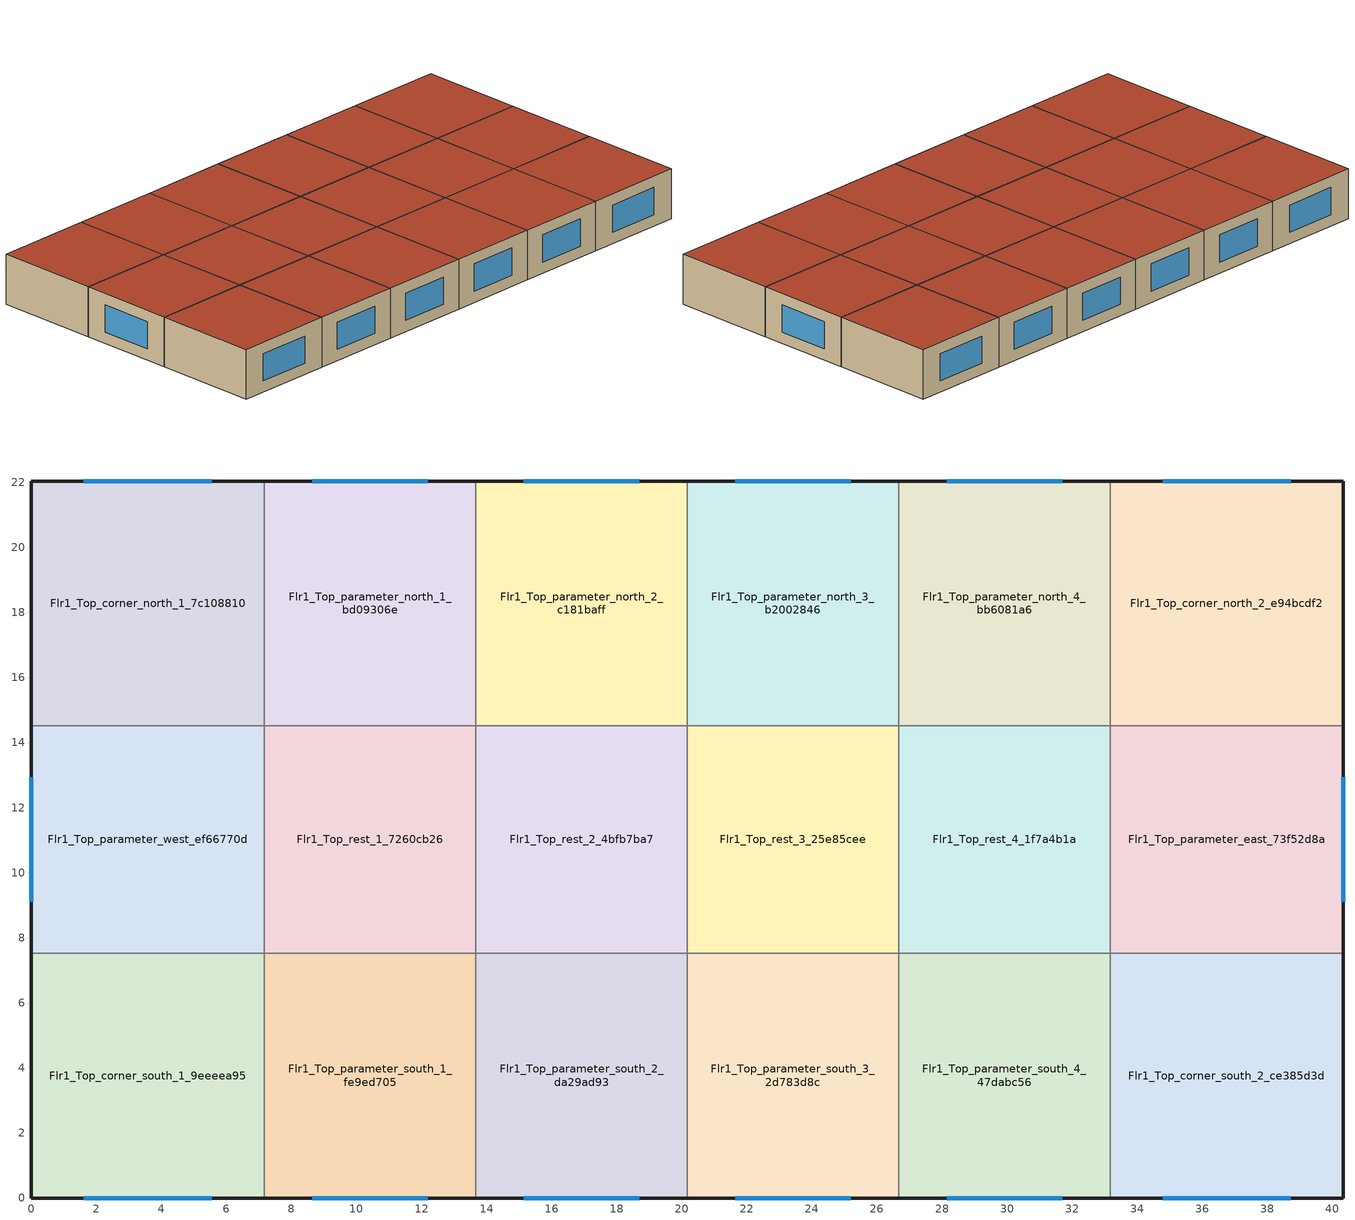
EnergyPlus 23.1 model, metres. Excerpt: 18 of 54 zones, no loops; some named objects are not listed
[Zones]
Flr1_Top_corner_north_1_7c108810
 floor adiabatic (Int floors): 7.17,22.04 7.17,14.52 0,14.52 0,22.04 z7.2
 wall outside (Ext walls X): 7.17,22.04 0,22.04 0,14.52 z7.2:10.8
 wall to Flr1_Top_parameter_north_1_bd09306e (Int walls): 7.17,14.52 7.17,22.04 z7.2:10.8
 wall to Flr1_Top_parameter_west_ef66770d (Int walls): 0,14.52 7.17,14.52 z7.2:10.8
 window (Shaded windows): 5.55,22.04 1.62,22.04 z8.01:9.99
 roof outside (Roof): 7.17,14.52 7.17,22.04 0,22.04 0,14.52 z10.8
Flr1_Top_corner_north_2_e94bcdf2
 floor adiabatic (Int floors): 40.34,22.04 40.34,14.52 33.17,14.52 33.17,22.04 z7.2
 wall outside (Ext walls X): 40.34,14.52 40.34,22.04 33.17,22.04 z7.2:10.8
 wall to Flr1_Top_parameter_east_73f52d8a (Int walls): 33.17,14.52 40.34,14.52 z7.2:10.8
 wall to Flr1_Top_parameter_north_4_bb6081a6 (Int walls): 33.17,22.04 33.17,14.52 z7.2:10.8
 window (Shaded windows): 38.72,22.04 34.79,22.04 z8.01:9.99
 roof outside (Roof): 40.34,14.52 40.34,22.04 33.17,22.04 33.17,14.52 z10.8
Flr1_Top_corner_south_1_9eeeea95
 floor adiabatic (Int floors): 7.17,7.52 7.17,0 0,0 0,7.52 z7.2
 wall outside (Ext walls X): 0,7.52 0,0 7.17,0 z7.2:10.8
 wall to Flr1_Top_parameter_south_1_fe9ed705 (Int walls): 7.17,0 7.17,7.52 z7.2:10.8
 wall to Flr1_Top_parameter_west_ef66770d (Int walls): 7.17,7.52 0,7.52 z7.2:10.8
 window (Shaded windows): 1.62,0 5.55,0 z8.01:9.99
 roof outside (Roof): 7.17,0 7.17,7.52 0,7.52 0,0 z10.8
Flr1_Top_corner_south_2_ce385d3d
 floor adiabatic (Int floors): 40.34,7.52 40.34,0 33.17,0 33.17,7.52 z7.2
 wall outside (Ext walls X): 33.17,0 40.34,0 40.34,7.52 z7.2:10.8
 wall to Flr1_Top_parameter_east_73f52d8a (Int walls): 40.34,7.52 33.17,7.52 z7.2:10.8
 wall to Flr1_Top_parameter_south_4_47dabc56 (Int walls): 33.17,7.52 33.17,0 z7.2:10.8
 window (Shaded windows): 34.79,0 38.72,0 z8.01:9.99
 roof outside (Roof): 40.34,0 40.34,7.52 33.17,7.52 33.17,0 z10.8
Flr1_Top_parameter_east_73f52d8a
 floor adiabatic (Int floors): 40.34,14.52 40.34,7.52 33.17,7.52 33.17,14.52 z7.2
 wall outside (Ext walls X): 40.34,7.52 40.34,14.52 z7.2:10.8
 wall to Flr1_Top_rest_4_1f7a4b1a (Int walls): 33.17,14.52 33.17,7.52 z7.2:10.8
 window (Shaded windows): 40.34,9.1 40.34,12.94 z8.01:9.99
 roof outside (Roof): 40.34,7.52 40.34,14.52 33.17,14.52 33.17,7.52 z10.8
Flr1_Top_parameter_north_1_bd09306e
 floor adiabatic (Int floors): 13.67,22.04 13.67,14.52 7.17,14.52 7.17,22.04 z7.2
 wall outside (Ext walls X): 13.67,22.04 7.17,22.04 z7.2:10.8
 wall to Flr1_Top_parameter_north_2_c181baff (Int walls): 13.67,14.52 13.67,22.04 z7.2:10.8
 wall to Flr1_Top_rest_1_7260cb26 (Int walls): 7.17,14.52 13.67,14.52 z7.2:10.8
 window (Shaded windows): 12.2,22.04 8.64,22.04 z8.01:9.99
 roof outside (Roof): 13.67,14.52 13.67,22.04 7.17,22.04 7.17,14.52 z10.8
Flr1_Top_parameter_north_2_c181baff
 floor adiabatic (Int floors): 20.17,22.04 20.17,14.52 13.67,14.52 13.67,22.04 z7.2
 wall outside (Ext walls X): 20.17,22.04 13.67,22.04 z7.2:10.8
 wall to Flr1_Top_parameter_north_3_b2002846 (Int walls): 20.17,14.52 20.17,22.04 z7.2:10.8
 wall to Flr1_Top_rest_2_4bfb7ba7 (Int walls): 13.67,14.52 20.17,14.52 z7.2:10.8
 window (Shaded windows): 18.7,22.04 15.14,22.04 z8.01:9.99
 roof outside (Roof): 20.17,14.52 20.17,22.04 13.67,22.04 13.67,14.52 z10.8
Flr1_Top_parameter_north_3_b2002846
 floor adiabatic (Int floors): 26.67,22.04 26.67,14.52 20.17,14.52 20.17,22.04 z7.2
 wall outside (Ext walls X): 26.67,22.04 20.17,22.04 z7.2:10.8
 wall to Flr1_Top_parameter_north_4_bb6081a6 (Int walls): 26.67,14.52 26.67,22.04 z7.2:10.8
 wall to Flr1_Top_rest_3_25e85cee (Int walls): 20.17,14.52 26.67,14.52 z7.2:10.8
 window (Shaded windows): 25.2,22.04 21.64,22.04 z8.01:9.99
 roof outside (Roof): 26.67,14.52 26.67,22.04 20.17,22.04 20.17,14.52 z10.8
Flr1_Top_parameter_north_4_bb6081a6
 floor adiabatic (Int floors): 33.17,22.04 33.17,14.52 26.67,14.52 26.67,22.04 z7.2
 wall outside (Ext walls X): 33.17,22.04 26.67,22.04 z7.2:10.8
 wall to Flr1_Top_rest_4_1f7a4b1a (Int walls): 26.67,14.52 33.17,14.52 z7.2:10.8
 window (Shaded windows): 31.7,22.04 28.14,22.04 z8.01:9.99
 roof outside (Roof): 33.17,14.52 33.17,22.04 26.67,22.04 26.67,14.52 z10.8
Flr1_Top_parameter_south_1_fe9ed705
 floor adiabatic (Int floors): 13.67,7.52 13.67,0 7.17,0 7.17,7.52 z7.2
 wall outside (Ext walls X): 7.17,0 13.67,0 z7.2:10.8
 wall to Flr1_Top_parameter_south_2_da29ad93 (Int walls): 13.67,0 13.67,7.52 z7.2:10.8
 wall to Flr1_Top_rest_1_7260cb26 (Int walls): 13.67,7.52 7.17,7.52 z7.2:10.8
 window (Shaded windows): 8.64,0 12.2,0 z8.01:9.99
 roof outside (Roof): 13.67,0 13.67,7.52 7.17,7.52 7.17,0 z10.8
Flr1_Top_parameter_south_2_da29ad93
 floor adiabatic (Int floors): 20.17,7.52 20.17,0 13.67,0 13.67,7.52 z7.2
 wall outside (Ext walls X): 13.67,0 20.17,0 z7.2:10.8
 wall to Flr1_Top_parameter_south_3_2d783d8c (Int walls): 20.17,0 20.17,7.52 z7.2:10.8
 wall to Flr1_Top_rest_2_4bfb7ba7 (Int walls): 20.17,7.52 13.67,7.52 z7.2:10.8
 window (Shaded windows): 15.14,0 18.7,0 z8.01:9.99
 roof outside (Roof): 20.17,0 20.17,7.52 13.67,7.52 13.67,0 z10.8
Flr1_Top_parameter_south_3_2d783d8c
 floor adiabatic (Int floors): 26.67,7.52 26.67,0 20.17,0 20.17,7.52 z7.2
 wall outside (Ext walls X): 20.17,0 26.67,0 z7.2:10.8
 wall to Flr1_Top_parameter_south_4_47dabc56 (Int walls): 26.67,0 26.67,7.52 z7.2:10.8
 wall to Flr1_Top_rest_3_25e85cee (Int walls): 26.67,7.52 20.17,7.52 z7.2:10.8
 window (Shaded windows): 21.64,0 25.2,0 z8.01:9.99
 roof outside (Roof): 26.67,0 26.67,7.52 20.17,7.52 20.17,0 z10.8
Flr1_Top_parameter_south_4_47dabc56
 floor adiabatic (Int floors): 33.17,7.52 33.17,0 26.67,0 26.67,7.52 z7.2
 wall outside (Ext walls X): 26.67,0 33.17,0 z7.2:10.8
 wall to Flr1_Top_rest_4_1f7a4b1a (Int walls): 33.17,7.52 26.67,7.52 z7.2:10.8
 window (Shaded windows): 28.14,0 31.7,0 z8.01:9.99
 roof outside (Roof): 33.17,0 33.17,7.52 26.67,7.52 26.67,0 z10.8
Flr1_Top_parameter_west_ef66770d
 floor adiabatic (Int floors): 7.17,14.52 7.17,7.52 0,7.52 0,14.52 z7.2
 wall outside (Ext walls X): 0,14.52 0,7.52 z7.2:10.8
 wall to Flr1_Top_rest_1_7260cb26 (Int walls): 7.17,7.52 7.17,14.52 z7.2:10.8
 window (Shaded windows): 0,12.94 0,9.1 z8.01:9.99
 roof outside (Roof): 7.17,7.52 7.17,14.52 0,14.52 0,7.52 z10.8
Flr1_Top_rest_1_7260cb26
 floor adiabatic (Int floors): 13.67,14.52 13.67,7.52 7.17,7.52 7.17,14.52 z7.2
 wall to Flr1_Top_rest_2_4bfb7ba7 (Int walls): 13.67,7.52 13.67,14.52 z7.2:10.8
 roof outside (Roof): 13.67,7.52 13.67,14.52 7.17,14.52 7.17,7.52 z10.8
Flr1_Top_rest_2_4bfb7ba7
 floor adiabatic (Int floors): 20.17,14.52 20.17,7.52 13.67,7.52 13.67,14.52 z7.2
 wall to Flr1_Top_rest_3_25e85cee (Int walls): 20.17,7.52 20.17,14.52 z7.2:10.8
 roof outside (Roof): 20.17,7.52 20.17,14.52 13.67,14.52 13.67,7.52 z10.8
Flr1_Top_rest_3_25e85cee
 floor adiabatic (Int floors): 26.67,14.52 26.67,7.52 20.17,7.52 20.17,14.52 z7.2
 wall to Flr1_Top_rest_4_1f7a4b1a (Int walls): 26.67,7.52 26.67,14.52 z7.2:10.8
 roof outside (Roof): 26.67,7.52 26.67,14.52 20.17,14.52 20.17,7.52 z10.8
Flr1_Top_rest_4_1f7a4b1a
 floor adiabatic (Int floors): 33.17,14.52 33.17,7.52 26.67,7.52 26.67,14.52 z7.2
 roof outside (Roof): 33.17,7.52 33.17,14.52 26.67,14.52 26.67,7.52 z10.8
[Building]
building: North Axis=0; Terrain=City; Solar Distribution=FullExteriorWithReflections
[Site:Location]
Site 1: Latitude=0; Longitude=0; Time Zone=0; Elevation=0
[SizingPeriod:DesignDay] Day of Month=21; DryBulb Temperature Range Modifier Type=DefaultMultipliers; Humidity Condition Type=Wetbulb; Barometric Pressure=101616; Rain Indicator=No; Snow Indicator=No; Daylight Saving Time Indicator=No; Solar Model Indicator=ASHRAEClearSky; Begin Environment Reset Mode=FullResetAtBeginEnvironment
Name | Month | Day Type | Maximum DryBulb Temperature | Daily DryBulb Temperature Range | Wetbulb or DewPoint at Maximum DryBulb | Wind Speed | Wind Direction | Sky Clearness
NAPLES Cooling Design Day 0.4% Condns DB=>MWB | 8 | SummerDesignDay | 34.5976 | 8.4 | 20.6 | 2.8 | 227 | 1
NAPLES Heating Design Day 99.6% Condns DB | 1 | WinterDesignDay | 1 | 0 | 1 | 1.8 | 354 | 0
[Site:WaterMainsTemperature]
Calculation Method=CorrelationFromWeatherFile
[Material] Roughness=MediumRough; Thermal Absorptance=0.9; Solar Absorptance=0.7; Visible Absorptance=0.7
Name | Thickness | Conductivity | Density | Specific Heat
CLT | 0.083 | 0.12 | 420 | 1600
Concrete floor | 0.08 | 1.4 | 2500 | 880
Fiberglass | 0.04 | 0.04 | 50 | 1020
Gypsum | 0.025 | 0.25 | 850 | 1000
Isol-imperm roof | 0.08 | 0.035 | 100 | 1000
Lime plaster | 0.01 | 0.73 | 1500 | 970
Rockwool | 0.16 | 0.033 | 70 | 1030
Timber floor | 0.104 | 0.12 | 518 | 1200
Timber floor finishing | 0.08 | 0.14 | 400 | 1200
[WindowMaterial:SimpleGlazingSystem]
Window: UFactor=1.6; Solar Heat Gain Coefficient=0.6; Visible Transmittance=0.6
[WindowMaterial:Shade]
Wooden shades: Solar Transmittance=0.4; Solar Reflectance=0.5; Visible Transmittance=0.4; Visible Reflectance=0.5; Infrared Hemispherical Emissivity=0.9; Infrared Transmittance=0; Thickness=0.02; Conductivity=0.14; Shade to Glass Distance=0.05; Top Opening Multiplier=0.5; Bottom Opening Multiplier=0.5; LeftSide Opening Multiplier=0.5; RightSide Opening Multiplier=0.5; Airflow Permeability=0
[Construction]
Ext walls X: Lime plaster, Rockwool, CLT, Fiberglass, Gypsum
Int floors: Timber floor, Concrete floor, Timber floor finishing
Int walls: Gypsum, Fiberglass, Gypsum
Roof: Lime plaster, Isol-imperm roof, Concrete floor, Timber floor
Shaded windows: Window
Shaded windows_Shaded: Wooden shades, Window
[Space] Space Type=MediumOffice Building
Name | Zone
Flr1_Top_corner_north_1_7c108810_Space | Flr1_Top_corner_north_1_7c108810
Flr1_Top_corner_north_2_e94bcdf2_Space | Flr1_Top_corner_north_2_e94bcdf2
Flr1_Top_corner_south_1_9eeeea95_Space | Flr1_Top_corner_south_1_9eeeea95
Flr1_Top_corner_south_2_ce385d3d_Space | Flr1_Top_corner_south_2_ce385d3d
Flr1_Top_parameter_east_73f52d8a_Space | Flr1_Top_parameter_east_73f52d8a
Flr1_Top_parameter_north_1_bd09306e_Space | Flr1_Top_parameter_north_1_bd09306e
Flr1_Top_parameter_north_2_c181baff_Space | Flr1_Top_parameter_north_2_c181baff
Flr1_Top_parameter_north_3_b2002846_Space | Flr1_Top_parameter_north_3_b2002846
Flr1_Top_parameter_north_4_bb6081a6_Space | Flr1_Top_parameter_north_4_bb6081a6
Flr1_Top_parameter_south_1_fe9ed705_Space | Flr1_Top_parameter_south_1_fe9ed705
Flr1_Top_parameter_south_2_da29ad93_Space | Flr1_Top_parameter_south_2_da29ad93
Flr1_Top_parameter_south_3_2d783d8c_Space | Flr1_Top_parameter_south_3_2d783d8c
Flr1_Top_parameter_south_4_47dabc56_Space | Flr1_Top_parameter_south_4_47dabc56
Flr1_Top_parameter_west_ef66770d_Space | Flr1_Top_parameter_west_ef66770d
Flr1_Top_rest_1_7260cb26_Space | Flr1_Top_rest_1_7260cb26
Flr1_Top_rest_2_4bfb7ba7_Space | Flr1_Top_rest_2_4bfb7ba7
Flr1_Top_rest_3_25e85cee_Space | Flr1_Top_rest_3_25e85cee
Flr1_Top_rest_4_1f7a4b1a_Space | Flr1_Top_rest_4_1f7a4b1a
[SPACELIST]
MediumOffice Building: Flr1_corner_north_1_7c108810_Space, Flr1_corner_north_2_e94bcdf2_Space, Flr1_corner_south_1_9eeeea95_Space, Flr1_corner_south_2_ce385d3d_Space, Flr1_Ground_corner_north_1_7c108810_Space, Flr1_Ground_corner_north_2_e94bcdf2_Space, Flr1_Ground_corner_south_1_9eeeea95_Space, Flr1_Ground_corner_south_2_ce385d3d_Space, Flr1_Ground_parameter_east_73f52d8a_Space, Flr1_Ground_parameter_north_1_bd09306e_Space, Flr1_Ground_parameter_north_2_c181baff_Space, Flr1_Ground_parameter_north_3_b2002846_Space, Flr1_Ground_parameter_north_4_bb6081a6_Space, Flr1_Ground_parameter_south_1_fe9ed705_Space, Flr1_Ground_parameter_south_2_da29ad93_Space, Flr1_Ground_parameter_south_3_2d783d8c_Space, Flr1_Ground_parameter_south_4_47dabc56_Space, Flr1_Ground_parameter_west_ef66770d_Space, Flr1_Ground_rest_1_7260cb26_Space, Flr1_Ground_rest_2_4bfb7ba7_Space, Flr1_Ground_rest_3_25e85cee_Space, Flr1_Ground_rest_4_1f7a4b1a_Space, Flr1_parameter_east_73f52d8a_Space, Flr1_parameter_north_1_bd09306e_Space, Flr1_parameter_north_2_c181baff_Space, Flr1_parameter_north_3_b2002846_Space, Flr1_parameter_north_4_bb6081a6_Space, Flr1_parameter_south_1_fe9ed705_Space, Flr1_parameter_south_2_da29ad93_Space, Flr1_parameter_south_3_2d783d8c_Space, Flr1_parameter_south_4_47dabc56_Space, Flr1_parameter_west_ef66770d_Space, Flr1_rest_1_7260cb26_Space, Flr1_rest_2_4bfb7ba7_Space, Flr1_rest_3_25e85cee_Space, Flr1_rest_4_1f7a4b1a_Space, Flr1_Top_corner_north_1_7c108810_Space, Flr1_Top_corner_north_2_e94bcdf2_Space, Flr1_Top_corner_south_1_9eeeea95_Space, Flr1_Top_corner_south_2_ce385d3d_Space, Flr1_Top_parameter_east_73f52d8a_Space, Flr1_Top_parameter_north_1_bd09306e_Space, Flr1_Top_parameter_north_2_c181baff_Space, Flr1_Top_parameter_north_3_b2002846_Space, Flr1_Top_parameter_north_4_bb6081a6_Space, Flr1_Top_parameter_south_1_fe9ed705_Space, Flr1_Top_parameter_south_2_da29ad93_Space, Flr1_Top_parameter_south_3_2d783d8c_Space, Flr1_Top_parameter_south_4_47dabc56_Space, Flr1_Top_parameter_west_ef66770d_Space, Flr1_Top_rest_1_7260cb26_Space, Flr1_Top_rest_2_4bfb7ba7_Space, Flr1_Top_rest_3_25e85cee_Space, Flr1_Top_rest_4_1f7a4b1a_Space
[Zone] Multiplier=1; Ceiling Height=3.6; Part of Total Floor Area=Yes
Name | Volume
Flr1_Top_corner_north_1_7c108810; Flr1_Top_corner_north_2_e94bcdf2; Flr1_Top_corner_south_1_9eeeea95; Flr1_Top_corner_south_2_ce385d3d | 194.065
Flr1_Top_parameter_east_73f52d8a; Flr1_Top_parameter_west_ef66770d | 180.6336
Flr1_Top_parameter_north_1_bd09306e; Flr1_Top_parameter_north_2_c181baff; Flr1_Top_parameter_north_3_b2002846; Flr1_Top_parameter_north_4_bb6081a6; Flr1_Top_parameter_south_1_fe9ed705; Flr1_Top_parameter_south_2_da29ad93; Flr1_Top_parameter_south_3_2d783d8c; Flr1_Top_parameter_south_4_47dabc56 | 175.9797
Flr1_Top_rest_1_7260cb26; Flr1_Top_rest_2_4bfb7ba7; Flr1_Top_rest_3_25e85cee; Flr1_Top_rest_4_1f7a4b1a | 163.8
[WindowShadingControl] Shading Type=ExteriorShade; Construction with Shading=Shaded windows_Shaded; Shading Control Type=AlwaysOn; Shading Control Is Scheduled=No; Glare Control Is Active=No; Type of Slat Angle Control for Blinds=FixedSlatAngle; Multiple Surface Control Type=Sequential
Name | Zone | Fenestration Surface 1
Shading Control 16 | Flr1_Top_parameter_west_ef66770d | Flr1_Top_parameter_west_ef66770d..Face4_Glz1
Shading Control 24 | Flr1_Top_parameter_south_1_fe9ed705 | Flr1_Top_parameter_south_1_fe9ed705..Face4_Glz1
Shading Control 29 | Flr1_Top_parameter_north_3_b2002846 | Flr1_Top_parameter_north_3_b2002846..Face2_Glz1
Shading Control 3 | Flr1_Top_corner_south_2_ce385d3d | Flr1_Top_corner_south_2_ce385d3d..Face1_Glz1
Shading Control 33 | Flr1_Top_corner_north_1_7c108810 | Flr1_Top_corner_north_1_7c108810..Face2_Glz1
Shading Control 34 | Flr1_Top_corner_north_2_e94bcdf2 | Flr1_Top_corner_north_2_e94bcdf2..Face3_Glz1
Shading Control 35 | Flr1_Top_parameter_east_73f52d8a | Flr1_Top_parameter_east_73f52d8a..Face2_Glz1
Shading Control 36 | Flr1_Top_corner_south_1_9eeeea95 | Flr1_Top_corner_south_1_9eeeea95..Face2_Glz1
Shading Control 37 | Flr1_Top_parameter_north_1_bd09306e | Flr1_Top_parameter_north_1_bd09306e..Face2_Glz1
Shading Control 38 | Flr1_Top_parameter_north_2_c181baff | Flr1_Top_parameter_north_2_c181baff..Face2_Glz1
Shading Control 39 | Flr1_Top_parameter_north_4_bb6081a6 | Flr1_Top_parameter_north_4_bb6081a6..Face2_Glz1
Shading Control 40 | Flr1_Top_parameter_south_2_da29ad93 | Flr1_Top_parameter_south_2_da29ad93..Face4_Glz1
Shading Control 41 | Flr1_Top_parameter_south_3_2d783d8c | Flr1_Top_parameter_south_3_2d783d8c..Face4_Glz1
Shading Control 42 | Flr1_Top_parameter_south_4_47dabc56 | Flr1_Top_parameter_south_4_47dabc56..Face4_Glz1
[People]
MediumOffice Building_People: Zone or ZoneList or Space or SpaceList=MediumOffice Building; Number of People Schedule=MediumOffice Building_People_Occ Schedule; Number of People Calculation Method=People/Area; People per Floor Area=0.0711847; Fraction Radiant=0.3; Activity Level Schedule=MediumOffice Building_People_Act Schedule
[Lights]
MediumOffice Building_Lighting: Zone or ZoneList or Space or SpaceList=MediumOffice Building; Schedule=MediumOffice Building_Lighting Schedule; Design Level Calculation Method=Watts/Area; Watts per Zone Floor Area=6.68315; Return Air Fraction=0; Fraction Radiant=0.7; Fraction Visible=0.2; Fraction Replaceable=1; EndUse Subcategory=General
[ElectricEquipment]
MediumOffice Building_Electric Equipment: Zone or ZoneList or Space or SpaceList=MediumOffice Building; Schedule=MediumOffice Building_Electric Equipment Schedule; Design Level Calculation Method=Watts/Area; Watts per Zone Floor Area=7.54366; Fraction Latent=0; Fraction Radiant=0.5; Fraction Lost=0; EndUse Subcategory=Electric Equipment
[ZoneInfiltration:DesignFlowRate]
MediumOffice Building_Infiltration: Zone or ZoneList or Space or SpaceList=MediumOffice Building; Schedule=MediumOffice Building_Infiltration Schedule; Design Flow Rate Calculation Method=Flow/ExteriorArea; Flow Rate per Exterior Surface Area=0.000226568; Constant Term Coefficient=1; Temperature Term Coefficient=0; Velocity Term Coefficient=0
[ZoneVentilation:WindandStackOpenArea] Opening Area Fraction Schedule=Always On Discrete; Opening Effectiveness=0; Height Difference=0.49295; Discharge Coefficient for Opening=0.45; Minimum Indoor Temperature=20; Maximum Indoor Temperature=100; Delta Temperature=-100; Minimum Outdoor Temperature=15; Maximum Outdoor Temperature=100; Maximum Wind Speed=40
Name | Zone or Space | Opening Area | Effective Angle
Flr1_Top_corner_north_1_7c108810..Face2_Glz1_Opening | Flr1_Top_corner_north_1_7c108810 | 3.87072 | 0
Flr1_Top_corner_north_2_e94bcdf2..Face3_Glz1_Opening | Flr1_Top_corner_north_2_e94bcdf2 | 3.87072 | 0
Flr1_Top_corner_south_1_9eeeea95..Face2_Glz1_Opening | Flr1_Top_corner_south_1_9eeeea95 | 3.87072 | 180
Flr1_Top_corner_south_2_ce385d3d..Face1_Glz1_Opening | Flr1_Top_corner_south_2_ce385d3d | 3.87072 | 180
Flr1_Top_parameter_east_73f52d8a..Face2_Glz1_Opening | Flr1_Top_parameter_east_73f52d8a | 3.78 | 90
Flr1_Top_parameter_north_1_bd09306e..Face2_Glz1_Opening | Flr1_Top_parameter_north_1_bd09306e | 3.51 | 0
Flr1_Top_parameter_north_2_c181baff..Face2_Glz1_Opening | Flr1_Top_parameter_north_2_c181baff | 3.51 | 0
Flr1_Top_parameter_north_3_b2002846..Face2_Glz1_Opening | Flr1_Top_parameter_north_3_b2002846 | 3.51 | 0
Flr1_Top_parameter_north_4_bb6081a6..Face2_Glz1_Opening | Flr1_Top_parameter_north_4_bb6081a6 | 3.51 | 0
Flr1_Top_parameter_south_1_fe9ed705..Face4_Glz1_Opening | Flr1_Top_parameter_south_1_fe9ed705 | 3.51 | 180
Flr1_Top_parameter_south_2_da29ad93..Face4_Glz1_Opening | Flr1_Top_parameter_south_2_da29ad93 | 3.51 | 180
Flr1_Top_parameter_south_3_2d783d8c..Face4_Glz1_Opening | Flr1_Top_parameter_south_3_2d783d8c | 3.51 | 180
Flr1_Top_parameter_south_4_47dabc56..Face4_Glz1_Opening | Flr1_Top_parameter_south_4_47dabc56 | 3.51 | 180
Flr1_Top_parameter_west_ef66770d..Face4_Glz1_Opening | Flr1_Top_parameter_west_ef66770d | 3.78 | 270
[Schedule:Day:Interval]
MediumOffice Building_Lighting Schedule_Sunday: No, 06:00, 0.05, 18:00, 0.0431163, 24:00, 0.05
Schedule Day 11: No, 05:00, 0.05, 06:00, 0.1, 07:00, 0.0862326, 08:00, 0.258698, 17:00, 0.776093, 18:00, 0.431163, 20:00, 0.258698, 22:00, 0.172465, 23:00, 0.0862326, 24:00, 0.0431163
Schedule Day 12; MediumOffice Building_Lighting Schedule_Hol 1: No, 06:00, 0.05, 08:00, 0.0862326, 12:00, 0.258698, 17:00, 0.129349, 19:00, 0.0431163, 24:00, 0.05
MediumOffice Building_Lighting Schedule_SmrDsn 1; MediumOffice Building_Electric Equipment Schedule_SmrDsn 1; MediumOffice Building_Infiltration Schedule_Hol 1; MediumOffice Building_Infiltration Schedule_Sunday: No, 24:00, 1
MediumOffice Building_Lighting Schedule_WntrDsn 1; MediumOffice Building_People_Occ Schedule_WntrDsn 1; MediumOffice Building_Electric Equipment Schedule_WntrDsn 1: No, 24:00, 0
MediumOffice Building_People_Occ Schedule_Sunday; MediumOffice Building_People_Occ Schedule_Hol 1: No, 06:00, 0, 18:00, 0.05, 24:00, 0
Schedule Day 3: No, 06:00, 0, 07:00, 0.1, 08:00, 0.2, 12:00, 0.95, 13:00, 0.5, 17:00, 0.95, 18:00, 0.3, 22:00, 0.1, 24:00, 0.05
Schedule Day 4: No, 06:00, 0, 08:00, 0.1, 12:00, 0.3, 17:00, 0.1, 19:00, 0.05, 24:00, 0
MediumOffice Building_People_Occ Schedule_SmrDsn 1: No, 06:00, 0, 22:00, 1, 24:00, 0.05
MediumOffice Building_People_Act Schedule_Sunday; MediumOffice Building_People_Act Schedule_SmrDsn 1; MediumOffice Building_People_Act Schedule_WntrDsn 1; MediumOffice Building_People_Act Schedule_Hol 1: No, 24:00, 120
MediumOffice Building_Electric Equipment Schedule_Sunday: No, 06:00, 0.230755, 18:00, 0.288107, 24:00, 0.230755
Schedule Day 1: No, 06:00, 0.307674, 08:00, 0.381235, 12:00, 0.857778, 13:00, 0.76247, 17:00, 0.857778, 18:00, 0.476543, 24:00, 0.381235
Schedule Day 2; MediumOffice Building_Electric Equipment Schedule_Hol 1: No, 06:00, 0.230755, 08:00, 0.381235, 12:00, 0.476543, 17:00, 0.33358, 19:00, 0.285926, 24:00, 0.230755
MediumOffice Building_Infiltration Schedule_SmrDsn 1; Schedule Day 7: No, 06:00, 1, 22:00, 0.25, 24:00, 1
MediumOffice Building_Infiltration Schedule_WntrDsn 1; Schedule Day 8: No, 06:00, 1, 18:00, 0.25, 24:00, 1
[Schedule:Week:Daily]
MediumOffice Building_Lighting Schedule Week Rule - Jan1-Dec31: MediumOffice Building_Lighting Schedule_Sunday, Schedule Day 11, Schedule Day 11, Schedule Day 11, Schedule Day 11, Schedule Day 11, Schedule Day 12, MediumOffice Building_Lighting Schedule_Hol 1, MediumOffice Building_Lighting Schedule_SmrDsn 1, MediumOffice Building_Lighting Schedule_WntrDsn 1, MediumOffice Building_Lighting Schedule_Sunday, MediumOffice Building_Lighting Schedule_Sunday
MediumOffice Building_People_Occ Schedule Week Rule - Jan1-Dec31: MediumOffice Building_People_Occ Schedule_Sunday, Schedule Day 3, Schedule Day 3, Schedule Day 3, Schedule Day 3, Schedule Day 3, Schedule Day 4, MediumOffice Building_People_Occ Schedule_Hol 1, MediumOffice Building_People_Occ Schedule_SmrDsn 1, MediumOffice Building_People_Occ Schedule_WntrDsn 1, MediumOffice Building_People_Occ Schedule_Sunday, MediumOffice Building_People_Occ Schedule_Sunday
MediumOffice Building_People_Act Schedule Week Rule - Jan1-Dec31: MediumOffice Building_People_Act Schedule_Sunday, MediumOffice Building_People_Act Schedule_Sunday, MediumOffice Building_People_Act Schedule_Sunday, MediumOffice Building_People_Act Schedule_Sunday, MediumOffice Building_People_Act Schedule_Sunday, MediumOffice Building_People_Act Schedule_Sunday, MediumOffice Building_People_Act Schedule_Sunday, MediumOffice Building_People_Act Schedule_Hol 1, MediumOffice Building_People_Act Schedule_SmrDsn 1, MediumOffice Building_People_Act Schedule_WntrDsn 1, MediumOffice Building_People_Act Schedule_Sunday, MediumOffice Building_People_Act Schedule_Sunday
MediumOffice Building_Electric Equipment Schedule Week Rule - Jan1-Dec31: MediumOffice Building_Electric Equipment Schedule_Sunday, Schedule Day 1, Schedule Day 1, Schedule Day 1, Schedule Day 1, Schedule Day 1, Schedule Day 2, MediumOffice Building_Electric Equipment Schedule_Hol 1, MediumOffice Building_Electric Equipment Schedule_SmrDsn 1, MediumOffice Building_Electric Equipment Schedule_WntrDsn 1, MediumOffice Building_Electric Equipment Schedule_Sunday, MediumOffice Building_Electric Equipment Schedule_Sunday
MediumOffice Building_Infiltration Schedule Week Rule - Jan1-Dec31: MediumOffice Building_Infiltration Schedule_Sunday, Schedule Day 7, Schedule Day 7, Schedule Day 7, Schedule Day 7, Schedule Day 7, Schedule Day 8, MediumOffice Building_Infiltration Schedule_Hol 1, MediumOffice Building_Infiltration Schedule_SmrDsn 1, MediumOffice Building_Infiltration Schedule_WntrDsn 1, MediumOffice Building_Infiltration Schedule_Sunday, MediumOffice Building_Infiltration Schedule_Sunday
[Schedule:Year]
MediumOffice Building_Lighting Schedule: MediumOffice Building_Lighting Schedule Week Rule - Jan1-Dec31, 1, 1, 12, 31
MediumOffice Building_People_Occ Schedule: MediumOffice Building_People_Occ Schedule Week Rule - Jan1-Dec31, 1, 1, 12, 31
MediumOffice Building_People_Act Schedule: MediumOffice Building_People_Act Schedule Week Rule - Jan1-Dec31, 1, 1, 12, 31
MediumOffice Building_Electric Equipment Schedule: MediumOffice Building_Electric Equipment Schedule Week Rule - Jan1-Dec31, 1, 1, 12, 31
MediumOffice Building_Infiltration Schedule: MediumOffice Building_Infiltration Schedule Week Rule - Jan1-Dec31, 1, 1, 12, 31
[Schedule:Constant]
Always On Discrete: Hourly Value=1
